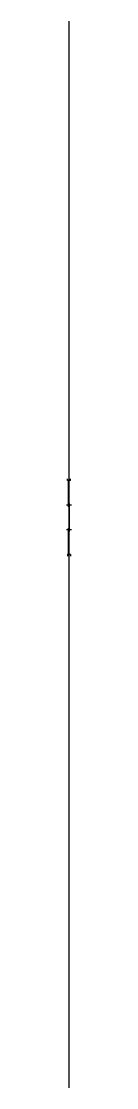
# Model space of a CAD drawing. Units: millimetres at full size, sheet at 1:100. Extents: x -3361 to -3251, y -15735 to 8755.
import ezdxf

# ---------------------------------------------------------------- set-up
doc = ezdxf.new("R2010")
doc.units = ezdxf.units.MM
doc.header["$LTSCALE"] = 100
doc.layers.add('0-0', color=7, linetype='Continuous')

msp = doc.modelspace()

# ---------------------------------------------------------------- linework, layer by layer
at = {"layer": '0-0'}
for p, q in [((-3306.1, -15734.7), (-3306.1, 8755.1)), ((-3341.1, -1789.8), (-3341.1, -1754.8)), ((-3271.1, -1789.8), (-3341.1, -1789.8)), ((-3318.1, -2391.5), (-3318.1, -1789.8)), ((-3271.1, -1789.8), (-3271.1, -1754.8)), ((-3251.1, -2356.5), (-3361.1, -2356.5)), ((-3294.1, -2958.1), (-3294.1, -2321.5)), ((-3251.1, -2923.1), (-3361.1, -2923.1)), ((-3318.1, -3489.8), (-3318.1, -2888.1)), ((-3341.1, -3489.8), (-3341.1, -3524.8)), ((-3271.1, -3489.8), (-3341.1, -3489.8)), ((-3271.1, -3489.8), (-3271.1, -3524.8))]:
    msp.add_line(p, q, dxfattribs=at)

doc.saveas('drawing.dxf')
